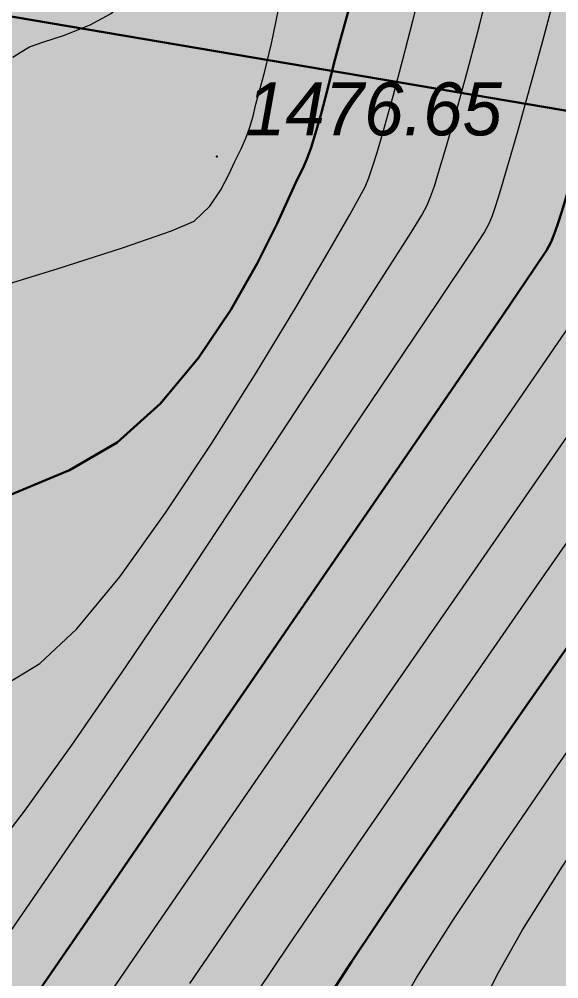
# Model space of a CAD drawing. Header units: millimetres. Extents: x 474337 to 1180020, y 4124662 to 4776603.
# Drawn here: x 746877 to 755793, y 4339647 to 4355493 of the extents above; entities that cross this region are included whole.
import ezdxf

# ---------------------------------------------------------------- set-up
doc = ezdxf.new("R2010")
doc.units = ezdxf.units.MM
doc.header["$PDMODE"] = 32
doc.header["$PDSIZE"] = 0.33
doc.layers.add('(004) Точки рельефа', color=7, linetype='Continuous')
doc.layers.add('(031) Горизонтали', color=42, linetype='Continuous')
doc.layers.add('(032) Горизонтали утолщенные', color=32, linetype='Continuous', lineweight=30)
doc.styles.add('D-431', font='')
doc.styles.get('D-431').set_extended_font_data('D431', italic=True)

msp = doc.modelspace()

# ---------------------------------------------------------------- hatches: boundary and pattern name
at = {"lineweight": 30}
h = msp.add_hatch(color=74, dxfattribs=at)
h.dxf.hatch_style = 1
edge = h.paths.add_edge_path()
edge.add_line((791143, 4380058), (787513, 4392917))
edge.add_arc((793330, 4412799), 20716, 214.9498, 253.6907, ccw=False)
edge.add_line((776351, 4400932), (756617, 4395362))
edge.add_arc((757551, 4392511), 3000, 108.1418, 155.5912)
edge.add_line((754819, 4393751), (752012, 4385461))
edge.add_line((752012, 4385461), (763424, 4383523))
edge.add_line((763424, 4383523), (762064, 4384467))
edge.add_line((762064, 4384467), (762682, 4388109))
edge.add_line((762682, 4388109), (764278, 4388551))
edge.add_line((764278, 4388551), (780447, 4385806))
edge.add_line((780447, 4385806), (779325, 4379201))
edge.add_line((779325, 4379201), (781297, 4378866))
edge.add_line((781297, 4378866), (780184, 4372310))
edge.add_line((780184, 4372310), (779950, 4370930))
edge.add_line((779950, 4370930), (779372, 4367528))
edge.add_line((779372, 4367528), (775034, 4368265))
edge.add_line((775034, 4368265), (775101, 4368659))
edge.add_line((775101, 4368659), (764016, 4370541))
edge.add_line((764016, 4370541), (765040, 4376569))
edge.add_line((765040, 4376569), (763900, 4377360))
edge.add_line((763900, 4377360), (764234, 4379329))
edge.add_line((764234, 4379329), (750713, 4381624))
edge.add_line((750713, 4381624), (743444, 4360154))
edge.add_line((743444, 4360154), (759008, 4357511))
edge.add_line((759008, 4357511), (757647, 4358455))
edge.add_line((757647, 4358455), (758266, 4362097))
edge.add_line((758266, 4362097), (759862, 4362539))
edge.add_line((759862, 4362539), (776031, 4359794))
edge.add_line((776031, 4359794), (774909, 4353189))
edge.add_line((774909, 4353189), (776881, 4352854))
edge.add_line((776881, 4352854), (775768, 4346298))
edge.add_line((775768, 4346298), (775534, 4344918))
edge.add_line((775534, 4344918), (774956, 4341516))
edge.add_line((774956, 4341516), (770618, 4342253))
edge.add_line((770618, 4342253), (770685, 4342647))
edge.add_line((770685, 4342647), (759600, 4344529))
edge.add_line((759600, 4344529), (760624, 4350557))
edge.add_line((760624, 4350557), (759484, 4351348))
edge.add_line((759484, 4351348), (759818, 4353316))
edge.add_line((759818, 4353316), (742145, 4356317))
edge.add_line((742145, 4356317), (737248, 4341852))
edge.add_line((737248, 4341852), (709858, 4296443))
edge.add_arc((712518, 4295056), 3000, 152.4555, 276.6998)
edge.add_line((712868, 4292077), (732178, 4296180))
edge.add_line((732178, 4296180), (731830, 4300020))
edge.add_line((731830, 4300020), (736178, 4300410))
edge.add_line((736178, 4300410), (734727, 4319832))
edge.add_line((734727, 4319832), (741079, 4320306))
edge.add_line((741079, 4320306), (742014, 4321881))
edge.add_line((742014, 4321881), (745566, 4322146))
edge.add_line((745566, 4322146), (746725, 4320728))
edge.add_line((746725, 4320728), (753076, 4321203))
edge.add_line((753076, 4321203), (753169, 4319961))
edge.add_line((753169, 4319961), (756161, 4320184))
edge.add_line((756161, 4320184), (757215, 4306069))
edge.add_line((757215, 4306069), (752229, 4305697))
edge.add_line((752229, 4305697), (752527, 4301708))
edge.add_line((752527, 4301708), (748139, 4301380))
edge.add_line((748139, 4301380), (748184, 4300782))
edge.add_line((748184, 4300782), (744857, 4300533))
edge.add_line((744857, 4300533), (745208, 4292082))
edge.add_line((745208, 4292082), (746926, 4269947))
edge.add_line((746926, 4269947), (751349, 4269079))
edge.add_line((751349, 4269079), (753119, 4271029))
edge.add_line((753119, 4271029), (753932, 4274133))
edge.add_line((753932, 4274133), (753820, 4274189))
edge.add_line((753820, 4274189), (755767, 4280410))
edge.add_line((755767, 4280410), (762026, 4293875))
edge.add_line((762026, 4293875), (762927, 4294986))
edge.add_line((762927, 4294986), (763792, 4295462))
edge.add_line((763792, 4295462), (764488, 4295429))
edge.add_line((764488, 4295429), (767708, 4293450))
edge.add_line((767708, 4293450), (770598, 4290687))
edge.add_line((770598, 4290687), (770845, 4289929))
edge.add_line((770845, 4289929), (772277, 4289102))
edge.add_line((772277, 4289102), (772511, 4291780))
edge.add_line((772511, 4291780), (779230, 4317708))
edge.add_line((779230, 4317708), (783940, 4335881))
edge.add_line((783940, 4335881), (788793, 4347431))
edge.add_arc((796894, 4343510), 9000, 91.4667, 154.1763, ccw=False)
edge.add_line((796664, 4352507), (798918, 4352515))
edge.add_line((798918, 4352515), (791143, 4380058))
at = {"lineweight": 30, "true_color": 0xababab}
h = msp.add_hatch(color=253, dxfattribs=at)
h.dxf.hatch_style = 1
h.paths.add_polyline_path([(759818, 4353317), (760487, 4357260), (743444, 4360154), (742145, 4356317)])

# ---------------------------------------------------------------- linework, layer by layer
at = {"layer": '(004) Точки рельефа', "linetype": 'ByBlock', "lineweight": -2}
msp.add_point((750141, 4353226, 1475136), dxfattribs=at)
at = {"layer": '(031) Горизонтали', "color": 42, "linetype": 'Continuous', "lineweight": 0}
for points, elevation in [([(746770, 4354863), (746892, 4354942), (747047, 4355038), (747265, 4355116), (747627, 4355229), (748052, 4355397), (748383, 4355582), (748597, 4355757), (748714, 4355894), (748763, 4355969), (748780, 4356010), (748805, 4356150), (748822, 4356494), (748810, 4357179), (748751, 4358350), (748659, 4359805), (748549, 4361478), (748437, 4363299), (748340, 4365200), (748273, 4367112)], 1475490), ([(753090, 4339048), (753445, 4339674), (754040, 4340608), (754818, 4341773), (755721, 4343092), (756692, 4344489), (757673, 4345886), (758608, 4347208), (759439, 4348377), (760109, 4349316), (760561, 4349950), (760737, 4350201), (760809, 4350347), (760866, 4350501), (760930, 4350712), (761083, 4351232), (761311, 4352016), (761598, 4353017), (761930, 4354188), (762291, 4355483), (762668, 4356856)], 1469990), ([(749694, 4339568), (750682, 4341013), (751790, 4342621), (752953, 4344305), (754111, 4345977), (755202, 4347549), (756163, 4348933), (756932, 4350042), (757448, 4350788), (757648, 4351083), (757739, 4351266), (757810, 4351459), (757882, 4351692), (758041, 4352227), (758269, 4353013), (758550, 4353999), (758866, 4355133), (759200, 4356364)], 1471490), ([(746346, 4341617), (746964, 4342414), (747746, 4343503), (748640, 4344796), (749591, 4346207), (750547, 4347648), (751455, 4349031), (752260, 4350272), (752910, 4351281), (753351, 4351972), (753530, 4352259), (753616, 4352424), (753673, 4352561), (753736, 4352737), (753806, 4352960), (753930, 4353380), (754094, 4353955), (754282, 4354638), (754480, 4355387), (754672, 4356156)], 1473490), ([(746353, 4339881), (747372, 4341357), (748512, 4343022), (749711, 4344781), (750905, 4346539), (752029, 4348200), (753021, 4349668), (753816, 4350848), (754350, 4351646), (754560, 4351965), (754641, 4352121), (754695, 4352251), (754754, 4352417), (754819, 4352624), (754942, 4353039), (755111, 4353623), (755311, 4354336), (755529, 4355137), (755752, 4355987)], 1472990), ([(748055, 4338936), (749107, 4340470), (750292, 4342194), (751543, 4344009), (752791, 4345819), (753969, 4347526), (755009, 4349033), (755842, 4350242), (756402, 4351056), (756619, 4351377), (756691, 4351515), (756739, 4351631), (756792, 4351779), (756857, 4351990), (756996, 4352457), (757194, 4353138), (757436, 4353988), (757708, 4354965), (757995, 4356025)], 1471990), ([(746455, 4344391), (747220, 4344851), (747831, 4345427), (748537, 4346287), (749294, 4347339), (750061, 4348491), (750792, 4349652), (751445, 4350731), (751977, 4351635), (752343, 4352272), (752501, 4352553), (752591, 4352727), (752651, 4352871), (752717, 4353056), (752792, 4353292), (752909, 4353693), (753055, 4354219), (753216, 4354825), (753378, 4355467), (753489, 4355908)], 1473990), ([(750566, 4339061), (751332, 4340200), (752258, 4341555), (753287, 4343048), (754364, 4344600), (755431, 4346134), (756434, 4347572), (757316, 4348834), (758022, 4349843), (758494, 4350521), (758678, 4350789), (758763, 4350960), (758829, 4351140), (758893, 4351347), (759038, 4351836), (759250, 4352563), (759516, 4353488), (759820, 4354567), (760150, 4355760)], 1470990), ([(754399, 4338940), (754767, 4339699), (755190, 4340453), (755850, 4341495), (756682, 4342740), (757619, 4344100), (758597, 4345491), (759548, 4346827), (760406, 4348023), (761106, 4348991), (761581, 4349648), (761766, 4349907), (761832, 4350041), (761884, 4350182), (761953, 4350410), (762123, 4350990), (762376, 4351867), (762696, 4352985), (763065, 4354289), (763466, 4355724)], 1469490), ([(746264, 4350989), (747521, 4351377), (748602, 4351724), (749391, 4351996), (749769, 4352159), (750025, 4352404), (750208, 4352673), (750339, 4352930), (750442, 4353141), (750547, 4353350), (750620, 4353527), (750680, 4353695), (750741, 4353891), (750788, 4354090), (750842, 4354286), (750935, 4354634), (751047, 4355093), (751153, 4355625)], 1474990)]:
    msp.add_lwpolyline(points, dxfattribs=dict(at, elevation=elevation))
at = {"layer": '(032) Горизонтали утолщенные', "color": 32, "linetype": 'Continuous', "lineweight": 30}
for points, elevation in [([(747169, 4339400), (748296, 4341041), (749511, 4342809), (750755, 4344619), (751971, 4346388), (753100, 4348032), (754085, 4349467), (754866, 4350607), (755387, 4351370), (755589, 4351671), (755666, 4351818), (755717, 4351941), (755773, 4352098), (755846, 4352333), (755995, 4352835), (756202, 4353553), (756450, 4354435), (756721, 4355427), (756997, 4356477)], 1472490), ([(751750, 4338977), (752365, 4339928), (753194, 4341162), (754172, 4342589), (755232, 4344119), (756312, 4345665), (757344, 4347136), (758265, 4348444), (759009, 4349499), (759511, 4350212), (759707, 4350495), (759786, 4350653), (759847, 4350820), (759917, 4351050), (760082, 4351607), (760324, 4352439), (760626, 4353493), (760971, 4354718), (761342, 4356062)], 1470490), ([(746743, 4347642), (747709, 4348044), (748495, 4348505), (749213, 4349146), (749841, 4349899), (750374, 4350693), (750808, 4351456), (751138, 4352117), (751361, 4352605), (751471, 4352847), (751566, 4353029), (751630, 4353181), (751699, 4353376), (751773, 4353608), (751866, 4353932), (751971, 4354329), (752083, 4354779), (752180, 4355142), (752345, 4355737)], 1474490)]:
    msp.add_lwpolyline(points, dxfattribs=dict(at, elevation=elevation))
at = {"lineweight": 30}
msp.add_line((742145, 4356317, 1503990), (759818, 4353317, 1503990), dxfattribs=at)

# ---------------------------------------------------------------- texts
at = {"layer": '(004) Точки рельефа', "linetype": 'ByBlock', "insert": (750623, 4354005, 1475136), "char_height": 875, "attachment_point": 4, "rotation": 0, "style": 'D-431'}
msp.add_mtext('1476.65', dxfattribs=at)

doc.saveas('drawing.dxf')
